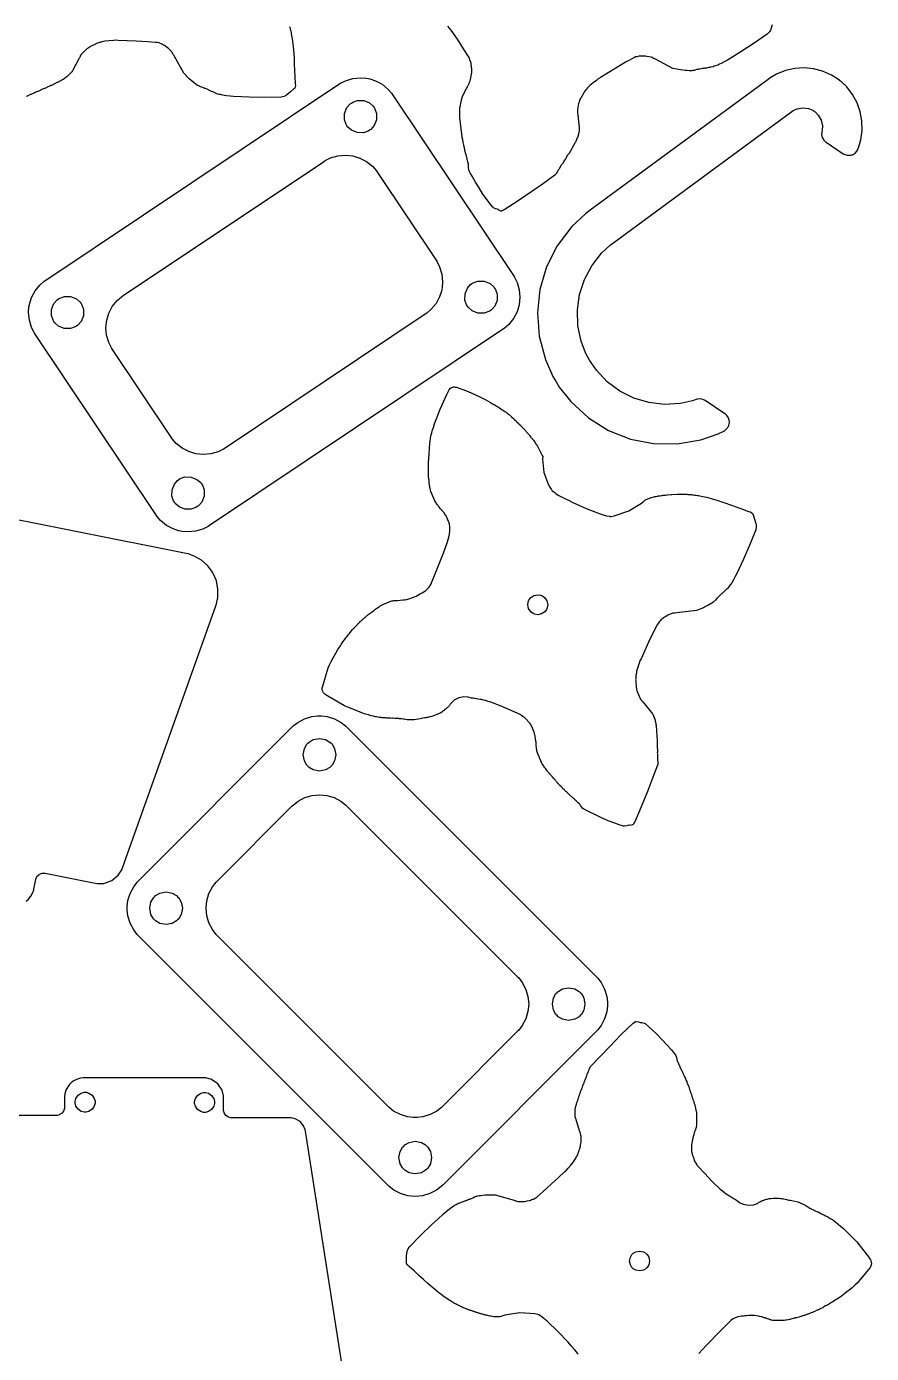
# Model space of a CAD drawing. Extents: x 0 to 47.2, y 0 to 95.3.
# Drawn here: x 36.61 to 47.22, y 68.08 to 84.73 of the extents above; entities that cross this region are included whole.
import ezdxf

# ---------------------------------------------------------------- set-up
doc = ezdxf.new("R2010")
doc.units = 0
doc.layers.get('0').update_dxf_attribs({"linetype": 'CONTINUOUS'})

msp = doc.modelspace()

# ---------------------------------------------------------------- linework, layer by layer
at = {"color": 0}
for points in [[(45.9696, 84.7558), (45.9546, 84.7004), (45.9518, 84.694), (45.9476, 84.6867), (45.9351, 84.6647), (45.9215, 84.6511), (45.9079, 84.6375), (45.7438, 84.5233), (45.5754, 84.4153), (45.4081, 84.3125), (45.3683, 84.2906), (45.3286, 84.2686), (45.3076, 84.2592), (45.2868, 84.2497), (45.2575, 84.2392), (45.2428, 84.2339), (45.2282, 84.2286), (45.2051, 84.2224), (45.1968, 84.2213), (45.1885, 84.2203), (45.18, 84.2192), (45.1717, 84.2182), (45.1487, 84.2118), (45.1403, 84.2108), (45.1236, 84.2087), (45.1153, 84.2076), (45.1068, 84.2067), (45.0985, 84.2056), (45.0901, 84.2044), (45.0817, 84.2033), (45.0588, 84.1971), (45.0504, 84.1961), (45.0419, 84.195), (45.0336, 84.1939), (45.0253, 84.1929), (45.0106, 84.1876), (44.996, 84.1824), (44.9876, 84.1812), (44.9792, 84.1803), (44.9708, 84.1793), (44.9625, 84.1782), (44.9549, 84.1776), (44.9404, 84.1771), (44.9275, 84.1775), (44.9028, 84.1792), (44.8788, 84.1812), (44.8494, 84.1843), (44.8203, 84.1875), (44.7254, 84.2071), (44.504, 84.3211), (44.4967, 84.3253), (44.4819, 84.3336), (44.4751, 84.3371), (44.4621, 84.3431), (44.4501, 84.3474), (44.3969, 84.3585), (44.3783, 84.3596), (44.359, 84.3603), (44.346, 84.3606), (44.3187, 84.3606), (44.3044, 84.3601), (44.2968, 84.3596), (44.2737, 84.3532), (44.2654, 84.3522), (44.2569, 84.3511), (44.2361, 84.3417), (44.2151, 84.3322), (44.1724, 84.3082), (44.1294, 84.284), (44.006, 84.2107), (43.9099, 84.151), (43.8136, 84.0911), (43.7864, 84.0775), (43.7633, 84.0576), (43.7215, 84.0251), (43.6797, 83.9926), (43.6526, 83.9654), (43.6379, 83.9465), (43.6307, 83.9372), (43.616, 83.9183), (43.6088, 83.9089), (43.5878, 83.8722), (43.5836, 83.8649), (43.5669, 83.8356), (43.5635, 83.8287), (43.5575, 83.8157), (43.5529, 83.8035), (43.5461, 83.7853), (43.54, 83.7676), (43.5258, 83.6935), (43.5253, 83.6807), (43.5257, 83.6664), (43.5262, 83.6588), (43.5274, 83.6503), (43.5285, 83.6419), (43.5294, 83.6336), (43.5306, 83.6253), (43.5474, 83.464), (43.5481, 83.4564), (43.5485, 83.4421), (43.5479, 83.4293), (43.5353, 83.3651), (43.5308, 83.3532), (43.5256, 83.3406), (43.5203, 83.3281), (43.5151, 83.3154), (43.5099, 83.3029), (43.504, 83.2899), (43.5006, 83.2831), (43.4964, 83.2757), (43.4546, 83.2024), (43.4504, 83.195), (43.4169, 83.1364), (43.4024, 83.1175), (43.3772, 83.0736), (43.3626, 83.0547), (43.3375, 83.0108), (43.3229, 82.9919), (43.2979, 82.9479), (43.2906, 82.9385), (43.2832, 82.929), (43.2582, 82.8851), (43.2436, 82.8663), (43.0982, 82.7646), (42.9529, 82.6629), (42.7825, 82.5446), (42.6078, 82.4324), (42.59, 82.4251), (42.5722, 82.4176), (42.5653, 82.4175), (42.5378, 82.4285), (42.5272, 82.4375), (42.5208, 82.4404), (42.499, 82.446), (42.4729, 82.4576), (42.4624, 82.4668), (42.4278, 82.5117), (42.3931, 82.5567), (42.3397, 82.6299), (42.2925, 82.7074), (42.2475, 82.7815), (42.2024, 82.8558), (42.1846, 82.8892), (42.1667, 82.9226), (42.1624, 82.9361), (42.1583, 82.9625), (42.1585, 82.9825), (42.1583, 82.9897), (42.1572, 82.9981), (42.1563, 83.0064), (42.1499, 83.0294), (42.1487, 83.0378), (42.1478, 83.0461), (42.1415, 83.0692), (42.1404, 83.0775), (42.1394, 83.086), (42.1331, 83.1089), (42.1299, 83.1204), (42.1142, 83.1779), (42.1131, 83.1864), (42.1121, 83.1947), (42.0994, 83.2407), (42.0983, 83.2492), (42.0974, 83.2575), (42.091, 83.2806), (42.09, 83.2889), (42.0889, 83.2972), (42.0878, 83.3056), (42.0868, 83.314), (42.0806, 83.3369), (42.0794, 83.3454), (42.0783, 83.3538), (42.0774, 83.3621), (42.0763, 83.3706), (42.0753, 83.3789), (42.0742, 83.3872), (42.0732, 83.3956), (42.0721, 83.404), (42.071, 83.4124), (42.07, 83.4207), (42.0689, 83.429), (42.0678, 83.4375), (42.0668, 83.4458), (42.0657, 83.4542), (42.0647, 83.4625), (42.0636, 83.471), (42.0625, 83.4793), (42.0615, 83.4876), (42.0604, 83.496), (42.0594, 83.5044), (42.0583, 83.5128), (42.0574, 83.5211), (42.0563, 83.5296), (42.0542, 83.5463), (42.0531, 83.5546), (42.0521, 83.5631), (42.051, 83.5714), (42.0504, 83.579), (42.0499, 83.5933), (42.0494, 83.6076), (42.0489, 83.6153), (42.0482, 83.6231), (42.0478, 83.6372), (42.0478, 83.6644), (42.0476, 83.6781), (42.0476, 83.6917), (42.0482, 83.7044), (42.0735, 83.8314), (42.0779, 83.8435), (42.0831, 83.856), (42.0883, 83.8686), (42.0943, 83.8817), (42.0978, 83.8885), (42.1103, 83.9104), (42.1144, 83.9178), (42.1311, 83.9471), (42.1346, 83.9539), (42.1406, 83.9671), (42.1464, 83.98), (42.1499, 83.9868), (42.1535, 83.9937), (42.1653, 84.0199), (42.1687, 84.0267), (42.1717, 84.0332), (42.1792, 84.0518), (42.1851, 84.0694), (42.2015, 84.1542), (42.2021, 84.1669), (42.2017, 84.1812), (42.201, 84.1889), (42.1999, 84.1972), (42.1989, 84.2056), (42.1978, 84.214), (42.1968, 84.2224), (42.1957, 84.2307), (42.1947, 84.239), (42.1936, 84.2475), (42.1925, 84.2558), (42.1915, 84.2642), (42.1904, 84.2726), (42.1872, 84.2842), (42.1842, 84.2957), (42.1768, 84.3133), (42.1694, 84.3311), (42.1662, 84.3426), (42.0961, 84.4546), (42.0217, 84.5728), (41.941, 84.6867), (41.9189, 84.7128), (41.8969, 84.739)], [(39.9113, 84.7342), (39.915, 84.7192), (39.9189, 84.704), (39.9226, 84.689), (39.9264, 84.6739), (39.9301, 84.6588), (39.9339, 84.6399), (39.9378, 84.621), (39.9415, 84.5985), (39.9453, 84.5757), (39.949, 84.5456), (39.9528, 84.5154), (39.9565, 84.4776), (39.9603, 84.44), (39.964, 84.3871), (39.9679, 84.3343), (39.9717, 84.2589), (39.9754, 84.1833), (39.9792, 84.1004), (39.9829, 84.0174), (39.9868, 83.9926), (39.9775, 83.9587), (39.9642, 83.9494), (39.9226, 83.9117), (39.8793, 83.874), (39.8735, 83.8703), (39.866, 83.8665), (39.8585, 83.8626), (39.851, 83.8589), (39.8433, 83.8551), (39.8244, 83.8514), (39.8057, 83.8476), (39.6057, 83.8438), (39.4057, 83.8476), (39.3076, 83.8514), (39.2096, 83.8551), (39.1643, 83.8589), (39.119, 83.8626), (39.0964, 83.8665), (39.0738, 83.8703), (39.0586, 83.874), (39.0435, 83.8778), (39.0285, 83.8815), (39.0133, 83.8853), (39.0019, 83.8892), (38.9907, 83.8929), (38.9832, 83.8967), (38.9757, 83.9004), (38.9681, 83.9042), (38.9606, 83.9081), (38.9492, 83.9117), (38.9379, 83.9156), (38.9303, 83.9193), (38.9228, 83.9231), (38.9153, 83.9268), (38.9078, 83.9306), (38.9001, 83.9343), (38.8926, 83.9382), (38.8851, 83.9419), (38.8775, 83.9457), (38.8663, 83.9494), (38.8549, 83.9532), (38.8474, 83.9571), (38.8397, 83.9608), (38.8322, 83.9646), (38.8247, 83.9683), (38.8096, 83.9721), (38.7946, 83.9758), (38.7869, 83.9797), (38.7794, 83.9833), (38.7718, 83.9872), (38.7643, 83.991), (38.7576, 83.9947), (38.7456, 84.0022), (38.7349, 84.0099), (38.7153, 84.0249), (38.6964, 84.04), (38.6738, 84.0589), (38.6514, 84.0778), (38.5832, 84.1467), (38.4625, 84.3644), (38.4588, 84.3721), (38.455, 84.3796), (38.4511, 84.3871), (38.4474, 84.3939), (38.4399, 84.406), (38.4324, 84.4164), (38.3943, 84.455), (38.3794, 84.4664), (38.3637, 84.4776), (38.3531, 84.4851), (38.3418, 84.4928), (38.3304, 84.5003), (38.3183, 84.5079), (38.3115, 84.5117), (38.3003, 84.5154), (38.2889, 84.5192), (38.2814, 84.5229), (38.2739, 84.5267), (38.2513, 84.5306), (38.2286, 84.5342), (38.1796, 84.5381), (38.1304, 84.5418), (37.9871, 84.5493), (37.8739, 84.5531), (37.7607, 84.5569), (37.7306, 84.5607), (37.7004, 84.5569), (37.6476, 84.5531), (37.5947, 84.5493), (37.5758, 84.5456), (37.5571, 84.5418), (37.5457, 84.5381), (37.5344, 84.5342), (37.5231, 84.5306), (37.5117, 84.5267), (37.5004, 84.5229), (37.489, 84.5192), (37.4815, 84.5154), (37.474, 84.5117), (37.4665, 84.5079), (37.4589, 84.504), (37.4514, 84.5003), (37.4362, 84.4928), (37.4288, 84.489), (37.4211, 84.4851), (37.4136, 84.4814), (37.4069, 84.4776), (37.3949, 84.4701), (37.3842, 84.4625), (37.3683, 84.4513), (37.3536, 84.44), (37.3004, 84.3861), (37.2929, 84.3758), (37.2854, 84.3636), (37.2815, 84.3569), (37.2778, 84.3494), (37.274, 84.3418), (37.2703, 84.3343), (37.2665, 84.3268), (37.191, 84.1833), (37.1872, 84.1767), (37.1797, 84.1644), (37.1722, 84.1542), (37.126, 84.1079), (37.1156, 84.1004), (37.0929, 84.0853), (37.0817, 84.0778), (37.0703, 84.0701), (37.0582, 84.0626), (37.0514, 84.0589), (37.0439, 84.0551), (37.0364, 84.0514), (37.0288, 84.0476), (37.0213, 84.0437), (37.0138, 84.04), (36.9986, 84.0325), (36.9911, 84.0287), (36.9836, 84.0249), (36.976, 84.0211), (36.9685, 84.0174), (36.9608, 84.0136), (36.9533, 84.0099), (36.9458, 84.0061), (36.9382, 84.0022), (36.9307, 83.9985), (36.9232, 83.9947), (36.9157, 83.991), (36.9006, 83.9833), (36.8892, 83.9797), (36.8779, 83.9758), (36.8703, 83.9721), (36.8628, 83.9683), (36.8553, 83.9646), (36.8478, 83.9608), (36.8401, 83.9571), (36.8326, 83.9532), (36.8212, 83.9494), (36.81, 83.9457), (36.8025, 83.9419), (36.7949, 83.9382), (36.7874, 83.9343), (36.7797, 83.9306), (36.7722, 83.9268), (36.7647, 83.9231), (36.7535, 83.9193), (36.7421, 83.9156), (36.7346, 83.9117), (36.7269, 83.9081), (36.7194, 83.9042), (36.7119, 83.9004), (36.6968, 83.8929), (36.6856, 83.8892), (36.6742, 83.8853), (36.6667, 83.8815), (36.659, 83.8778), (36.6515, 83.874), (36.644, 83.8703), (36.6364, 83.8665), (36.6289, 83.8626), (36.6175, 83.8589), (36.6062, 83.8551)], [(36.6071, 73.7607), (36.6349, 73.7853), (36.6658, 73.8229), (36.6889, 73.866), (36.7008, 73.9011), (36.7032, 73.9131), (36.7265, 74.0303), (36.7278, 74.0368), (36.7414, 74.0664), (36.7635, 74.0903), (36.769, 74.094), (36.7746, 74.0976), (36.805, 74.1089), (36.8376, 74.1101), (36.8442, 74.1089), (37.4728, 73.9839), (37.4987, 73.9786), (37.5806, 73.9821), (37.6793, 74.0171), (37.76, 74.0839), (37.805, 74.1522), (37.8139, 74.1772), (38.9861, 77.4629), (38.9951, 77.4882), (39.0111, 77.5678), (39.0133, 77.6742), (38.9929, 77.7787), (38.9633, 77.8543), (38.9501, 77.8776), (38.9369, 77.901), (38.8872, 77.965), (38.8081, 78.0362), (38.7156, 78.089), (38.639, 78.1161), (38.6128, 78.1213), (34.5593, 78.9276)], [(43.5367, 68.0769), (43.5126, 68.1062), (43.4886, 68.1357), (43.4486, 68.181), (43.4086, 68.2264), (43.2806, 68.3597), (43.1472, 68.4878), (43.0832, 68.5411), (43.0672, 68.5518), (43.0511, 68.5625), (43.0404, 68.5678), (43.0297, 68.5732), (42.9922, 68.5818), (42.8015, 68.5939), (42.6129, 68.564), (42.5763, 68.5518), (42.5682, 68.5492), (42.5603, 68.5464), (42.5536, 68.5451), (42.4774, 68.544), (42.4589, 68.5464), (42.4392, 68.5501), (42.4322, 68.5518), (42.4249, 68.5539), (42.4108, 68.5571), (42.3842, 68.5625), (42.3703, 68.5657), (42.3629, 68.5678), (42.3549, 68.5704), (42.3468, 68.5732), (42.3394, 68.5751), (42.3254, 68.5785), (42.3115, 68.5817), (42.3042, 68.5839), (42.2961, 68.5865), (42.2882, 68.5892), (42.2801, 68.5918), (42.2721, 68.5944), (42.2642, 68.5972), (42.2561, 68.5999), (42.2481, 68.6025), (42.2401, 68.6051), (42.2321, 68.6078), (42.2242, 68.6104), (42.2161, 68.6132), (42.2081, 68.6158), (42.2001, 68.6185), (42.1921, 68.6211), (42.184, 68.6238), (42.1761, 68.6265), (42.1681, 68.6292), (42.1601, 68.6318), (42.1521, 68.6344), (42.1442, 68.6372), (42.1361, 68.6399), (42.1281, 68.6425), (42.1067, 68.6532), (42.0988, 68.6558), (42.0907, 68.6585), (42.08, 68.6639), (42.0694, 68.6692), (42.0588, 68.6746), (42.0481, 68.6799), (42.0374, 68.6851), (42.0267, 68.6906), (42.016, 68.6958), (42.0054, 68.7011), (41.9947, 68.7065), (41.984, 68.7118), (41.9707, 68.7199), (41.9574, 68.7279), (41.944, 68.7358), (41.9307, 68.7439), (41.9174, 68.7519), (41.904, 68.7599), (41.8719, 68.7813), (41.8533, 68.7946), (41.8346, 68.8079), (41.8106, 68.8265), (41.7865, 68.8453), (41.7572, 68.8693), (41.7279, 68.8933), (41.6478, 68.9626), (41.5918, 69.0133), (41.5358, 69.064), (41.4744, 69.12), (41.4131, 69.1761), (41.3929, 69.1908), (41.3756, 69.2214), (41.3783, 69.2374), (41.3811, 69.2935), (41.385, 69.3507), (41.3864, 69.3575), (41.3892, 69.3654), (41.3918, 69.3735), (41.3944, 69.3814), (41.3971, 69.3894), (41.4185, 69.4215), (41.5572, 69.5656), (41.7013, 69.7043), (41.7733, 69.771), (41.8453, 69.8376), (41.88, 69.8671), (41.9147, 69.8964), (41.9519, 69.9231), (41.9653, 69.9311), (41.9786, 69.939), (41.9921, 69.9471), (42.0054, 69.9551), (42.016, 69.9604), (42.0267, 69.9657), (42.0347, 69.9685), (42.0426, 69.9711), (42.0507, 69.9737), (42.0588, 69.9764), (42.0694, 69.9817), (42.08, 69.9871), (42.0961, 69.9924), (42.104, 69.995), (42.1121, 69.9978), (42.12, 70.0004), (42.1281, 70.0031), (42.1361, 70.0057), (42.1442, 70.0085), (42.1547, 70.0138), (42.1654, 70.0192), (42.1735, 70.0218), (42.1814, 70.0244), (42.1894, 70.0271), (42.1974, 70.0297), (42.2108, 70.0378), (42.2242, 70.0458), (42.2321, 70.0485), (42.2401, 70.0511), (42.2481, 70.0538), (42.2561, 70.0564), (42.2636, 70.0585), (42.2775, 70.0618), (42.2903, 70.0639), (42.3149, 70.0671), (42.3387, 70.0697), (42.3682, 70.0724), (42.3974, 70.075), (42.4943, 70.0744), (42.7336, 70.0057), (42.7417, 70.0031), (42.7497, 70.0004), (42.7576, 69.9978), (42.7651, 69.9957), (42.779, 69.9924), (42.7917, 69.9904), (42.846, 69.99), (42.8643, 69.9924), (42.8835, 69.9956), (42.8964, 69.9978), (42.9231, 70.0031), (42.9369, 70.0064), (42.9444, 70.0085), (42.9551, 70.0138), (42.9658, 70.0192), (42.9738, 70.0218), (42.9818, 70.0244), (43.0192, 70.0511), (43.0565, 70.0831), (43.0938, 70.1151), (43.1472, 70.1632), (43.2006, 70.2111), (43.2832, 70.2885), (43.366, 70.3658), (43.3899, 70.3846), (43.4086, 70.4086), (43.4433, 70.4486), (43.4779, 70.4886), (43.4993, 70.5206), (43.51, 70.5419), (43.5154, 70.5526), (43.5207, 70.5633), (43.526, 70.574), (43.5314, 70.5847), (43.534, 70.5926), (43.5367, 70.6007), (43.5393, 70.6086), (43.5419, 70.6167), (43.5447, 70.6247), (43.5474, 70.6326), (43.55, 70.6407), (43.5526, 70.6487), (43.5553, 70.6567), (43.5581, 70.6647), (43.5601, 70.6721), (43.5633, 70.686), (43.5656, 70.6989), (43.5687, 70.7181), (43.5711, 70.7365), (43.5707, 70.8121), (43.5687, 70.8247), (43.5654, 70.8388), (43.5633, 70.8461), (43.5607, 70.8542), (43.5581, 70.8621), (43.5553, 70.8701), (43.5526, 70.8782), (43.5047, 71.0329), (43.5026, 71.0403), (43.4993, 71.0542), (43.4974, 71.0668), (43.4974, 71.1322), (43.4993, 71.1449), (43.5074, 71.185), (43.51, 71.1982), (43.5132, 71.2122), (43.5154, 71.2196), (43.5181, 71.2276), (43.5207, 71.2356), (43.5233, 71.2436), (43.526, 71.2517), (43.5288, 71.2596), (43.5314, 71.2676), (43.534, 71.2756), (43.5367, 71.2836), (43.5393, 71.2917), (43.5419, 71.2996), (43.5447, 71.3076), (43.5474, 71.3157), (43.55, 71.3236), (43.5526, 71.3317), (43.5553, 71.3397), (43.5581, 71.3476), (43.5607, 71.3557), (43.5633, 71.3636), (43.566, 71.3717), (43.5687, 71.3797), (43.574, 71.3904), (43.5793, 71.4011), (43.5821, 71.409), (43.5847, 71.4171), (43.5874, 71.425), (43.59, 71.4331), (43.5928, 71.441), (43.5954, 71.449), (43.6007, 71.4597), (43.6061, 71.4704), (43.6088, 71.4785), (43.6114, 71.4864), (43.614, 71.4944), (43.6167, 71.5024), (43.6193, 71.5104), (43.6221, 71.5183), (43.6326, 71.5397), (43.6354, 71.5478), (43.6381, 71.5558), (43.6407, 71.5637), (43.6433, 71.5718), (43.6461, 71.5797), (43.6487, 71.5878), (43.654, 71.5985), (43.6594, 71.6092), (43.6621, 71.6171), (43.6647, 71.6251), (43.6674, 71.6332), (43.6701, 71.6411), (43.6728, 71.6492), (43.6754, 71.6571), (43.6807, 71.6678), (43.6861, 71.6785), (43.9315, 71.9346), (44.0756, 72.084), (44.225, 72.2281), (44.2569, 72.2494), (44.2639, 72.251), (44.2928, 72.2456), (44.305, 72.2387), (44.3118, 72.2372), (44.3343, 72.2361), (44.3622, 72.2296), (44.3743, 72.2228), (44.4171, 72.1853), (44.4597, 72.1481), (44.5264, 72.0867), (44.5878, 72.02), (44.6465, 71.956), (44.7051, 71.8918), (44.7292, 71.8626), (44.7532, 71.8332), (44.7601, 71.821), (44.7692, 71.7958), (44.7729, 71.7761), (44.7746, 71.7692), (44.7772, 71.7611), (44.7799, 71.7532), (44.7853, 71.7425), (44.7906, 71.7318), (44.7932, 71.7239), (44.7958, 71.7158), (44.8012, 71.7051), (44.8065, 71.6944), (44.8093, 71.6865), (44.8119, 71.6785), (44.8172, 71.6678), (44.8226, 71.6571), (44.8279, 71.6465), (44.8332, 71.6358), (44.8386, 71.6251), (44.8439, 71.6144), (44.8492, 71.6038), (44.8546, 71.5931), (44.8572, 71.5851), (44.8599, 71.5771), (44.8653, 71.5664), (44.8706, 71.5558), (44.8812, 71.5344), (44.8839, 71.5264), (44.8867, 71.5183), (44.8919, 71.5078), (44.8972, 71.4971), (44.9, 71.489), (44.9026, 71.4811), (44.9053, 71.4731), (44.9079, 71.465), (44.9132, 71.4543), (44.9186, 71.4438), (44.9213, 71.4357), (44.9239, 71.4276), (44.9265, 71.4197), (44.9293, 71.4117), (44.9319, 71.4037), (44.9346, 71.3957), (44.9372, 71.3876), (44.94, 71.3797), (44.9426, 71.3717), (44.9453, 71.3636), (44.9479, 71.3557), (44.9507, 71.3476), (44.9533, 71.3397), (44.956, 71.3317), (44.9586, 71.3236), (44.9612, 71.3157), (44.964, 71.3076), (44.9693, 71.2917), (44.9719, 71.2836), (44.9746, 71.2756), (44.9774, 71.2676), (44.98, 71.2596), (44.9826, 71.2517), (44.9853, 71.2436), (44.9879, 71.2356), (44.9906, 71.2276), (44.9933, 71.2196), (44.9954, 71.2122), (44.9986, 71.1982), (45.0019, 71.1843), (45.004, 71.1769), (45.0061, 71.1694), (45.0093, 71.1556), (45.02, 71.1022), (45.0219, 71.0896), (45.0219, 70.9601), (45.02, 70.9475), (45.0146, 70.9208), (45.0114, 70.9069), (45.0093, 70.8994), (45.0067, 70.8914), (45.004, 70.8835), (45.0013, 70.8754), (44.9986, 70.8675), (44.996, 70.8594), (44.9933, 70.8514), (44.9906, 70.8435), (44.9879, 70.8354), (44.9858, 70.8281), (44.9826, 70.814), (44.9794, 70.8001), (44.9774, 70.7928), (44.9751, 70.7853), (44.9719, 70.7714), (44.9688, 70.7575), (44.9667, 70.75), (44.965, 70.7432), (44.9612, 70.7235), (44.9589, 70.7049), (44.9593, 70.6186), (44.9612, 70.606), (44.9646, 70.5921), (44.9667, 70.5847), (44.9693, 70.5767), (44.9719, 70.5688), (44.9746, 70.5607), (44.9774, 70.5526), (44.9826, 70.5367), (44.9853, 70.5286), (44.9879, 70.5206), (44.9906, 70.5126), (44.9933, 70.5046), (44.9986, 70.494), (45.004, 70.4833), (45.0253, 70.4513), (45.0307, 70.4406), (45.1214, 70.3446), (45.2174, 70.2432), (45.3187, 70.1471), (45.3454, 70.1258), (45.3721, 70.1044), (45.3935, 70.0885), (45.4149, 70.0724), (45.4282, 70.0644), (45.4415, 70.0564), (45.4549, 70.0485), (45.4682, 70.0404), (45.4815, 70.0325), (45.4949, 70.0244), (45.5082, 70.0164), (45.5215, 70.0085), (45.5456, 69.9897), (45.5588, 69.9794), (45.605, 69.9567), (45.6701, 69.9433), (45.7364, 69.9499), (45.7847, 69.9675), (45.799, 69.9764), (45.815, 69.9871), (45.8257, 69.9924), (45.8362, 69.9978), (45.8443, 70.0004), (45.8524, 70.0031), (45.8604, 70.0057), (45.8683, 70.0085), (45.8764, 70.0111), (45.8843, 70.0138), (45.9004, 70.0192), (45.9078, 70.0211), (45.9217, 70.0244), (45.9346, 70.0265), (45.959, 70.0297), (45.9829, 70.0322), (46.0581, 70.0322), (46.0764, 70.0297), (46.0956, 70.0267), (46.1085, 70.0244), (46.1351, 70.0192), (46.149, 70.0158), (46.1565, 70.0138), (46.1635, 70.0122), (46.1832, 70.0085), (46.2017, 70.006), (46.2168, 70.004), (46.291, 69.9857), (46.3617, 69.9569), (46.3753, 69.9497), (46.3912, 69.939), (46.4046, 69.9311), (46.4179, 69.9231), (46.4313, 69.915), (46.4446, 69.9071), (46.4553, 69.9017), (46.466, 69.8964), (46.4767, 69.8911), (46.4874, 69.8857), (46.4979, 69.8804), (46.5086, 69.875), (46.5193, 69.8697), (46.53, 69.8643), (46.5379, 69.8617), (46.546, 69.859), (46.5674, 69.8483), (46.5781, 69.8431), (46.5886, 69.8376), (46.5993, 69.8324), (46.61, 69.8269), (46.6207, 69.8217), (46.6314, 69.8164), (46.6421, 69.811), (46.6526, 69.8057), (46.6633, 69.8004), (46.674, 69.795), (46.6874, 69.7869), (46.7007, 69.779), (46.714, 69.771), (46.7274, 69.7629), (46.7487, 69.7469), (46.7701, 69.731), (46.7994, 69.7069), (46.8287, 69.6829), (46.8657, 69.6528), (47.0342, 69.4851), (47.1797, 69.2971), (47.2051, 69.2567), (47.2097, 69.2494), (47.2172, 69.2092), (47.2047, 69.1701), (47.1993, 69.1635), (47.0394, 68.9681), (47.0101, 68.9413), (47.0103, 68.9413), (46.9729, 68.9092), (46.9356, 68.8772), (46.9089, 68.8558), (46.8822, 68.8344), (46.8608, 68.8185), (46.8396, 68.8025), (46.8235, 68.7918), (46.7915, 68.7704), (46.7756, 68.7599), (46.7435, 68.7385), (46.7301, 68.7304), (46.7168, 68.7225), (46.7035, 68.7144), (46.6901, 68.7064), (46.6768, 68.6985), (46.6635, 68.6904), (46.6528, 68.6851), (46.6421, 68.6797), (46.6288, 68.6718), (46.6154, 68.6638), (46.6047, 68.6585), (46.594, 68.6531), (46.5833, 68.6478), (46.5726, 68.6424), (46.5621, 68.6371), (46.5514, 68.6317), (46.5435, 68.629), (46.5354, 68.6264), (46.5247, 68.6211), (46.514, 68.6157), (46.4926, 68.6051), (46.4847, 68.6024), (46.4767, 68.5997), (46.4688, 68.5971), (46.4607, 68.5944), (46.45, 68.589), (46.4393, 68.5837), (46.4313, 68.5811), (46.4233, 68.5783), (46.4153, 68.5757), (46.4074, 68.5731), (46.3993, 68.5704), (46.3914, 68.5678), (46.3833, 68.565), (46.3753, 68.5624), (46.3674, 68.5597), (46.3593, 68.5571), (46.3513, 68.5543), (46.3433, 68.5517), (46.3353, 68.549), (46.3274, 68.5464), (46.3193, 68.5437), (46.3112, 68.541), (46.3039, 68.5389), (46.276, 68.5325), (46.2686, 68.5304), (46.2611, 68.5283), (46.2472, 68.525), (46.2333, 68.5218), (46.2185, 68.5176), (46.2046, 68.5144), (46.1913, 68.5117), (46.1512, 68.5038), (46.1383, 68.5015), (46.1192, 68.4983), (46.1007, 68.496), (45.9931, 68.4964), (45.9804, 68.4983), (45.9665, 68.5017), (45.9592, 68.5038), (45.9511, 68.5064), (45.9432, 68.509), (45.9351, 68.5117), (45.9271, 68.5144), (45.9111, 68.5197), (45.9031, 68.5224), (45.8951, 68.525), (45.8871, 68.5278), (45.879, 68.5304), (45.8711, 68.5331), (45.8631, 68.5357), (45.8551, 68.5383), (45.8471, 68.541), (45.8397, 68.5432), (45.8118, 68.5496), (45.8044, 68.5517), (45.7975, 68.5533), (45.7724, 68.5571), (45.7485, 68.5596), (45.6735, 68.5596), (45.6497, 68.5571), (45.6256, 68.5543), (45.6069, 68.5517), (45.5976, 68.5504), (45.5875, 68.5506), (45.5376, 68.5426), (45.4913, 68.5231), (45.4826, 68.5176), (45.4507, 68.4968), (45.4508, 68.4969), (45.4508, 68.4969), (45.315, 68.3614), (45.1426, 68.1836), (45.0974, 68.1329), (45.0519, 68.0822)], [(40.6596, 67.3685), (40.1111, 70.8721), (40.1083, 70.8894), (40.0875, 70.9396), (40.0435, 70.9932), (39.9838, 71.0285), (39.931, 71.0411), (39.9135, 71.0411), (39.9135, 71.0411), (39.1846, 71.0411), (39.1749, 71.0411), (39.1456, 71.049), (39.1139, 71.0704), (39.0924, 71.1022), (39.0846, 71.1314), (39.0846, 71.1411), (39.0846, 71.2911), (39.0846, 71.3156), (39.0649, 71.3885), (39.0114, 71.4681), (38.9318, 71.5215), (38.8589, 71.5411), (38.8346, 71.5411), (37.3346, 71.5411), (37.3224, 71.5411), (37.2856, 71.5364), (37.2389, 71.5221), (37.1958, 71.4992), (37.1664, 71.4767), (37.1578, 71.4679), (37.149, 71.4593), (37.1265, 71.4299), (37.1036, 71.3869), (37.0894, 71.3403), (37.0846, 71.3035), (37.0846, 71.2911), (37.0846, 71.1715), (37.0846, 71.1619), (37.0769, 71.1333), (37.06, 71.1056), (37.0553, 71.1008), (37.0506, 71.0963), (37.0228, 71.0792), (36.9942, 71.0715), (36.9846, 71.0715), (36.3436, 71.0715)]]:
    msp.add_lwpolyline(points, dxfattribs=at)
for points in [[(42.5868, 80.9315), (38.9085, 78.4736), (38.8886, 78.4604), (38.8236, 78.4283), (38.7325, 78.4008), (38.6378, 78.3914), (38.5656, 78.3961), (38.5422, 78.4008), (38.5186, 78.4054), (38.4501, 78.4288), (38.3663, 78.4737), (38.2926, 78.534), (38.2449, 78.5885), (38.2317, 78.6083), (36.7182, 80.8732), (36.7049, 80.8931), (36.6729, 80.9581), (36.6453, 81.0492), (36.636, 81.1439), (36.6407, 81.2161), (36.6453, 81.2396), (36.65, 81.2631), (36.6732, 81.3315), (36.7182, 81.4154), (36.7785, 81.489), (36.8329, 81.5368), (36.8529, 81.5501), (40.5313, 84.0079), (40.5511, 84.0212), (40.6161, 84.0532), (40.7071, 84.0808), (40.8019, 84.0903), (40.874, 84.0854), (40.8976, 84.0808), (40.921, 84.0761), (40.9896, 84.0529), (41.0735, 84.0079), (41.1471, 83.9476), (41.1949, 83.8932), (41.2082, 83.8733), (42.7215, 81.6083), (42.7351, 81.5879), (42.7679, 81.5211), (42.7951, 81.4292), (42.8038, 81.3353), (42.7944, 81.2421), (42.7674, 81.1524), (42.7235, 81.0689), (42.6631, 80.9944), (42.6072, 80.9451), (42.5868, 80.9315)], [(45.3632, 79.6572), (45.3706, 79.661), (45.3906, 79.6756), (45.4119, 79.6999), (45.4264, 79.7289), (45.4324, 79.7531), (45.4329, 79.7613), (45.4335, 79.7693), (45.4307, 79.7942), (45.4203, 79.8247), (45.4024, 79.8518), (45.3844, 79.869), (45.3776, 79.8735), (45.1285, 80.04), (45.1203, 80.0454), (45.0749, 80.06), (45.0272, 80.0574), (45.0179, 80.054), (44.9697, 80.0374), (44.8189, 80.0044), (44.619, 79.9918), (44.4229, 80.0143), (44.2349, 80.0703), (44.0593, 80.1579), (43.9008, 80.2756), (43.7636, 80.4214), (43.6758, 80.5485), (43.6521, 80.5936), (43.6283, 80.6389), (43.5736, 80.7832), (43.5315, 80.979), (43.5247, 81.1762), (43.5522, 81.3706), (43.6129, 81.5571), (43.7058, 81.7312), (43.8297, 81.8886), (43.9424, 81.9942), (43.9836, 82.0243), (46.2181, 83.6664), (46.2329, 83.6774), (46.284, 83.7007), (46.3556, 83.7133), (46.4276, 83.704), (46.4797, 83.6829), (46.495, 83.6726), (46.5101, 83.6625), (46.5496, 83.6225), (46.5858, 83.5594), (46.6017, 83.4886), (46.5996, 83.4324), (46.5953, 83.4146), (46.5929, 83.4053), (46.5918, 83.3762), (46.6001, 83.3396), (46.6188, 83.3069), (46.6393, 83.2861), (46.6472, 83.2808), (46.8626, 83.1368), (46.8706, 83.1317), (46.914, 83.1171), (46.9599, 83.1186), (46.9689, 83.1213), (46.9778, 83.124), (47.0167, 83.1488), (47.0444, 83.1851), (47.0479, 83.1939), (47.0594, 83.2222), (47.0844, 83.3108), (47.101, 83.4299), (47.0982, 83.5485), (47.0767, 83.6644), (47.0372, 83.7757), (46.9801, 83.8797), (46.9061, 83.9743), (46.84, 84.0385), (46.816, 84.0572), (46.7918, 84.076), (46.7133, 84.1243), (46.6033, 84.1726), (46.4885, 84.2024), (46.371, 84.2133), (46.2532, 84.2054), (46.1375, 84.1789), (46.0262, 84.1336), (45.9465, 84.0874), (45.9219, 84.0693), (43.6878, 82.4274), (43.6257, 82.3819), (43.4565, 82.2217), (43.2728, 81.9826), (43.1383, 81.7179), (43.0547, 81.4351), (43.0233, 81.1418), (43.0456, 80.8458), (43.1232, 80.5546), (43.2178, 80.3415), (43.2576, 80.2756), (43.2975, 80.2097), (43.4422, 80.0271), (43.6642, 79.8231), (43.916, 79.6657), (44.1903, 79.5575), (44.4796, 79.5003), (44.7765, 79.4964), (45.0735, 79.5481), (45.2939, 79.6235), (45.3632, 79.6572)], [(40.9728, 83.716), (40.9839, 83.6994), (41.0038, 83.6408), (41.0035, 83.5622), (40.9736, 83.4894), (40.9328, 83.4428), (40.9162, 83.4317), (40.8997, 83.4207), (40.841, 83.4008), (40.7624, 83.4011), (40.6896, 83.431), (40.6431, 83.4717), (40.6319, 83.4883), (40.6208, 83.5049), (40.601, 83.5636), (40.6013, 83.6422), (40.6311, 83.715), (40.6719, 83.7615), (40.6885, 83.7726), (40.705, 83.7838), (40.7638, 83.8036), (40.8424, 83.8033), (40.9151, 83.7735), (40.9617, 83.7326), (40.9728, 83.716)], [(37.8238, 81.3569), (40.3382, 83.0369), (40.3586, 83.0507), (40.4254, 83.0835), (40.5174, 83.1107), (40.6113, 83.1193), (40.7044, 83.1099), (40.7942, 83.0829), (40.8776, 83.039), (40.9521, 82.9786), (41.0014, 82.9228), (41.015, 82.9024), (41.7506, 81.8015), (41.7639, 81.7817), (41.7958, 81.7168), (41.8235, 81.6256), (41.8328, 81.5308), (41.8281, 81.4586), (41.8235, 81.4351), (41.8187, 81.4117), (41.7956, 81.3432), (41.7506, 81.2593), (41.6903, 81.1857), (41.6358, 81.1379), (41.616, 81.1246), (39.1017, 79.4446), (39.0811, 79.431), (39.0143, 79.3982), (38.9224, 79.371), (38.8283, 79.3624), (38.7353, 79.3718), (38.6456, 79.3988), (38.5621, 79.4426), (38.4876, 79.5029), (38.4383, 79.5588), (38.4247, 79.5792), (37.6892, 80.68), (37.6754, 80.7006), (37.6426, 80.7674), (37.6154, 80.8594), (37.6068, 80.9533), (37.6163, 81.0464), (37.6432, 81.1361), (37.6871, 81.2196), (37.7475, 81.2942), (37.8033, 81.3433), (37.8238, 81.3569)], [(42.4863, 81.4511), (42.4972, 81.4346), (42.5171, 81.3758), (42.5168, 81.2972), (42.4871, 81.2246), (42.4462, 81.1779), (42.4296, 81.1668), (42.4131, 81.1557), (42.3543, 81.136), (42.2757, 81.1363), (42.2031, 81.166), (42.1564, 81.2068), (42.1453, 81.2233), (42.1342, 81.24), (42.1143, 81.2986), (42.1147, 81.3772), (42.1444, 81.45), (42.1853, 81.4967), (42.2019, 81.5076), (42.2185, 81.5188), (42.2771, 81.5388), (42.3557, 81.5383), (42.4285, 81.5086), (42.4751, 81.4678), (42.4863, 81.4511)], [(37.2944, 81.2582), (37.3056, 81.2417), (37.3253, 81.1829), (37.325, 81.1044), (37.2951, 81.0317), (37.2544, 80.985), (37.2379, 80.9739), (37.2212, 80.9628), (37.1625, 80.9429), (37.0839, 80.9433), (37.0113, 80.9731), (36.9646, 81.0139), (36.9535, 81.0304), (36.9425, 81.0471), (36.9226, 81.1057), (36.9229, 81.1843), (36.9526, 81.2571), (36.9935, 81.3038), (37.0101, 81.3147), (37.0267, 81.3258), (37.0853, 81.3457), (37.1639, 81.3454), (37.2367, 81.3157), (37.2833, 81.2749), (37.2944, 81.2582)], [(41.6846, 77.7303), (41.7581, 77.9075), (41.8492, 78.1376), (41.8943, 78.266), (41.9022, 78.2953), (41.9104, 78.3246), (41.9179, 78.3624), (41.9201, 78.3778), (41.9224, 78.3931), (41.9233, 78.405), (41.9242, 78.4169), (41.9229, 78.4338), (41.9238, 78.4457), (41.9246, 78.4576), (41.9236, 78.4653), (41.9214, 78.4793), (41.9183, 78.4918), (41.8769, 78.5917), (41.8703, 78.6025), (41.8628, 78.6139), (41.8551, 78.6251), (41.8468, 78.6368), (41.8421, 78.6429), (41.8365, 78.6492), (41.8311, 78.6556), (41.8256, 78.6619), (41.82, 78.6683), (41.8144, 78.6747), (41.8089, 78.6811), (41.8042, 78.6871), (41.7958, 78.6988), (41.7875, 78.7104), (41.7828, 78.7164), (41.7772, 78.7228), (41.7717, 78.7292), (41.7669, 78.7353), (41.7586, 78.7468), (41.751, 78.7582), (41.7435, 78.7694), (41.7368, 78.7804), (41.6869, 78.8993), (41.6822, 78.9174), (41.6778, 78.9363), (41.6749, 78.9489), (41.6722, 78.9624), (41.6696, 78.9757), (41.6672, 78.9897), (41.6664, 78.9974), (41.6651, 79.0142), (41.6646, 79.0226), (41.6639, 79.0311), (41.6631, 79.0388), (41.6583, 79.0669), (41.6575, 79.0746), (41.6563, 79.0914), (41.6571, 79.1033), (41.6581, 79.1153), (41.6556, 79.1489), (41.6564, 79.1608), (41.6572, 79.1726), (41.6561, 79.1894), (41.6569, 79.2014), (41.6578, 79.2133), (41.6565, 79.2301), (41.6574, 79.2421), (41.6582, 79.254), (41.6571, 79.2708), (41.6579, 79.2826), (41.6587, 79.2946), (41.6596, 79.3065), (41.6604, 79.3183), (41.6613, 79.3303), (41.6622, 79.3422), (41.6629, 79.354), (41.6639, 79.366), (41.6626, 79.3828), (41.665, 79.3982), (41.6672, 79.4136), (41.6681, 79.4256), (41.6689, 79.4374), (41.6697, 79.4493), (41.6706, 79.4613), (41.6724, 79.485), (41.6731, 79.4969), (41.674, 79.5087), (41.6762, 79.5242), (41.6786, 79.5396), (41.6808, 79.555), (41.6832, 79.5704), (41.6868, 79.5892), (41.6906, 79.6081), (41.6972, 79.6339), (41.7039, 79.6597), (41.7176, 79.7031), (41.7315, 79.7463), (41.8046, 79.9325), (41.8846, 80.1158), (41.9175, 80.1757), (41.9332, 80.1938), (41.9389, 80.1976), (41.9707, 80.2108), (41.9775, 80.2121), (41.9929, 80.2097), (42.0083, 80.2075), (42.1526, 80.1518), (42.2942, 80.089), (42.3346, 80.0682), (42.3749, 80.0475), (42.4049, 80.031), (42.4347, 80.0144), (42.4612, 79.9994), (42.4876, 79.9844), (42.5106, 79.9708), (42.5335, 79.9572), (42.5496, 79.9465), (42.5656, 79.9358), (42.5815, 79.9251), (42.5975, 79.9144), (42.6135, 79.9037), (42.6294, 79.8931), (42.6419, 79.8837), (42.6544, 79.8744), (42.6635, 79.8667), (42.6725, 79.8589), (42.6904, 79.8432), (42.6996, 79.8354), (42.7265, 79.8119), (42.7321, 79.8056), (42.7376, 79.7992), (42.7557, 79.7836), (42.7611, 79.7772), (42.7667, 79.7708), (42.7847, 79.7553), (42.7903, 79.7488), (42.7958, 79.7425), (42.8138, 79.7268), (42.8193, 79.7204), (42.8249, 79.714), (42.8304, 79.7076), (42.836, 79.7014), (42.8414, 79.695), (42.8469, 79.6886), (42.856, 79.6808), (42.865, 79.6729), (42.8706, 79.6665), (42.876, 79.6603), (42.8815, 79.6537), (42.8871, 79.6475), (42.8926, 79.6411), (42.8982, 79.6347), (42.9038, 79.6283), (42.9092, 79.6219), (42.9147, 79.6156), (42.9203, 79.6092), (42.925, 79.6032), (42.9417, 79.5799), (42.9464, 79.5739), (42.9519, 79.5675), (42.9575, 79.5611), (42.9631, 79.5547), (42.9686, 79.5483), (42.9733, 79.5424), (42.9817, 79.5307), (42.9893, 79.5193), (42.9968, 79.5081), (43.0051, 79.4965), (43.0099, 79.4904), (43.014, 79.4846), (43.025, 79.4678), (43.0344, 79.4517), (43.0585, 79.4008), (43.0833, 79.3497), (43.09, 79.3388), (43.0875, 79.305), (43.1054, 79.1383), (43.1635, 78.9811), (43.1808, 78.9519), (43.1953, 78.9276), (43.1992, 78.9219), (43.2047, 78.9156), (43.2103, 78.9092), (43.2282, 78.8936), (43.2407, 78.8843), (43.2532, 78.875), (43.2728, 78.8629), (43.2922, 78.8507), (43.359, 78.815), (43.4133, 78.7883), (43.4676, 78.7617), (43.6369, 78.6875), (43.8093, 78.6203), (43.849, 78.6079), (43.8889, 78.5956), (43.9265, 78.5881), (43.9385, 78.5871), (43.9504, 78.5863), (43.9883, 78.5926), (44.1692, 78.6546), (44.3321, 78.7543), (44.3613, 78.7796), (44.3675, 78.7851), (44.374, 78.7907), (44.3796, 78.7944), (44.4496, 78.8247), (44.4676, 78.8294), (44.4874, 78.8336), (44.4943, 78.8347), (44.5019, 78.8356), (44.5161, 78.8379), (44.5294, 78.8406), (44.5428, 78.8432), (44.5568, 78.8456), (44.5644, 78.8465), (44.5814, 78.8476), (44.589, 78.8486), (44.6031, 78.851), (44.6172, 78.8532), (44.6249, 78.8542), (44.6333, 78.8547), (44.6501, 78.856), (44.6585, 78.8565), (44.7006, 78.8596), (44.709, 78.8601), (44.7762, 78.8649), (44.7847, 78.8656), (44.81, 78.8674), (44.8219, 78.8664), (44.8339, 78.8656), (44.8507, 78.8668), (44.8625, 78.866), (44.8744, 78.8651), (44.8982, 78.8633), (44.9101, 78.8626), (44.9221, 78.8617), (44.9339, 78.8608), (44.9458, 78.86), (44.9578, 78.8592), (44.9696, 78.8583), (44.985, 78.8561), (45.0004, 78.8538), (45.0158, 78.8514), (45.0313, 78.8492), (45.0465, 78.8469), (45.0619, 78.8446), (45.0997, 78.8371), (45.1221, 78.8319), (45.1444, 78.8268), (45.1738, 78.8188), (45.2031, 78.8107), (45.2757, 78.7888), (45.3761, 78.7553), (45.4474, 78.7299), (45.5185, 78.7046), (45.5967, 78.6762), (45.6747, 78.6479), (45.699, 78.6419), (45.7268, 78.6204), (45.7303, 78.6046), (45.7493, 78.5518), (45.7675, 78.4974), (45.7689, 78.4906), (45.7713, 78.4569), (45.7638, 78.4192), (45.6907, 78.2329), (45.6107, 78.0497), (45.5286, 77.8713), (45.5078, 77.831), (45.4871, 77.7906), (45.4628, 77.7515), (45.4442, 77.7267), (45.435, 77.714), (45.4257, 77.7017), (45.41, 77.6836), (45.4036, 77.6781), (45.3974, 77.6725), (45.3908, 77.6669), (45.3846, 77.6615), (45.3689, 77.6435), (45.3625, 77.6379), (45.3561, 77.6324), (45.3497, 77.6268), (45.3435, 77.6213), (45.3371, 77.6158), (45.3307, 77.6103), (45.3243, 77.6047), (45.3179, 77.5992), (45.3024, 77.5813), (45.2958, 77.5757), (45.2896, 77.5701), (45.2832, 77.5646), (45.2768, 77.559), (45.2675, 77.5467), (45.2583, 77.534), (45.2519, 77.5285), (45.2456, 77.5231), (45.2392, 77.5175), (45.2328, 77.5119), (45.2267, 77.5072), (45.2151, 77.4989), (45.2042, 77.4921), (45.1826, 77.4797), (45.1615, 77.4681), (45.1354, 77.4543), (45.1094, 77.4408), (45.0196, 77.4043), (44.7722, 77.376), (44.7469, 77.3743), (44.7393, 77.3733), (44.7251, 77.371), (44.7128, 77.3681), (44.6625, 77.3478), (44.6464, 77.3383), (44.6299, 77.3282), (44.6188, 77.3212), (44.6075, 77.3136), (44.5962, 77.3061), (44.5846, 77.2976), (44.5785, 77.2929), (44.5629, 77.2749), (44.5565, 77.2693), (44.5501, 77.2639), (44.5379, 77.2444), (44.5258, 77.225), (44.4814, 77.1372), (44.4194, 77.0076), (44.3726, 76.9044), (44.3258, 76.8014), (44.3108, 76.7749), (44.3028, 76.7456), (44.286, 76.6954), (44.2693, 76.6451), (44.2656, 76.6262), (44.2618, 76.6074), (44.261, 76.5954), (44.2601, 76.5836), (44.2593, 76.5717), (44.2585, 76.5597), (44.2576, 76.5479), (44.2568, 76.536), (44.2574, 76.5275), (44.2579, 76.5192), (44.2628, 76.4518), (44.2636, 76.4442), (44.266, 76.43), (44.2689, 76.4174), (44.2733, 76.3985), (44.2781, 76.3804), (44.3075, 76.3108), (44.3142, 76.2999), (44.3225, 76.2882), (44.3272, 76.2822), (44.3328, 76.2758), (44.3383, 76.2694), (44.3439, 76.2631), (44.3493, 76.2567), (44.4529, 76.1321), (44.4576, 76.126), (44.466, 76.1144), (44.4728, 76.1035), (44.4978, 76.0431), (44.5007, 76.0306), (44.5033, 76.0172), (44.5087, 75.9906), (44.5113, 75.9772), (44.5136, 75.9631), (44.5146, 75.9554), (44.5181, 75.905), (44.5188, 75.8965), (44.5235, 75.8293), (44.524, 75.8208), (44.5247, 75.8124), (44.5253, 75.804), (44.5265, 75.7872), (44.5257, 75.7753), (44.5249, 75.7633), (44.5272, 75.7297), (44.5278, 75.7213), (44.5285, 75.7129), (44.5275, 75.701), (44.5267, 75.689), (44.529, 75.6554), (44.5297, 75.6469), (44.5303, 75.6386), (44.5294, 75.6267), (44.5286, 75.6149), (44.5292, 75.6064), (44.5297, 75.5979), (44.5322, 75.5643), (44.5314, 75.5524), (44.5306, 75.5404), (44.534, 75.49), (44.5332, 75.4781), (44.5324, 75.4662), (44.4681, 75.301), (44.4036, 75.1357), (44.3278, 74.9425), (44.2449, 74.7522), (44.2342, 74.7362), (44.2235, 74.7203), (44.2176, 74.7162), (44.1889, 74.7101), (44.175, 74.7118), (44.1681, 74.7106), (44.1468, 74.7029), (44.1186, 74.6983), (44.1047, 74.7), (44.0511, 74.7182), (43.9972, 74.7364), (43.9122, 74.7675), (43.83, 74.8056), (43.7513, 74.8424), (43.6725, 74.879), (43.6392, 74.8969), (43.6057, 74.9149), (43.5946, 74.9236), (43.5767, 74.9432), (43.5657, 74.9601), (43.5615, 74.9658), (43.556, 74.9722), (43.5504, 74.9786), (43.5325, 74.9943), (43.5269, 75.0006), (43.5214, 75.0069), (43.5124, 75.0149), (43.5033, 75.0226), (43.4978, 75.029), (43.4924, 75.0354), (43.4833, 75.0432), (43.4742, 75.051), (43.4201, 75.0979), (43.4147, 75.1043), (43.4092, 75.1106), (43.4001, 75.1185), (43.3911, 75.1262), (43.3821, 75.1342), (43.3731, 75.1419), (43.3675, 75.1483), (43.3621, 75.1547), (43.3529, 75.1625), (43.344, 75.1703), (43.3385, 75.1767), (43.3329, 75.1831), (43.3274, 75.1894), (43.3219, 75.1958), (43.3039, 75.2114), (43.2983, 75.2178), (43.2928, 75.2242), (43.2872, 75.2306), (43.2818, 75.2369), (43.2762, 75.2433), (43.2707, 75.2497), (43.2651, 75.256), (43.2596, 75.2624), (43.2542, 75.2688), (43.2486, 75.2751), (43.2431, 75.2815), (43.2375, 75.2879), (43.2319, 75.2943), (43.2264, 75.3007), (43.2154, 75.3133), (43.2099, 75.3197), (43.2043, 75.3261), (43.1989, 75.3325), (43.1933, 75.3389), (43.1878, 75.3453), (43.1822, 75.3517), (43.1767, 75.3581), (43.1711, 75.3643), (43.1657, 75.3708), (43.1601, 75.3771), (43.1546, 75.3835), (43.149, 75.3899), (43.1443, 75.396), (43.136, 75.4075), (43.1276, 75.4192), (43.1229, 75.4253), (43.1181, 75.4312), (43.1099, 75.4429), (43.1022, 75.4542), (43.0947, 75.4656), (43.0871, 75.4768), (43.0796, 75.4881), (43.0729, 75.499), (43.0233, 75.6186), (43.0203, 75.6311), (43.0176, 75.6444), (43.015, 75.6578), (43.0126, 75.6719), (43.0118, 75.6796), (43.0087, 75.7215), (43.0082, 75.73), (43.0069, 75.7468), (43.0061, 75.7544), (43.0014, 75.7828), (43.0006, 75.7904), (42.9996, 75.7981), (42.995, 75.8263), (42.994, 75.8339), (42.9929, 75.8408), (42.9887, 75.8606), (42.9839, 75.8785), (42.9506, 75.9581), (42.9439, 75.969), (42.9356, 75.9807), (42.9308, 75.9867), (42.9253, 75.9931), (42.9197, 75.9994), (42.9142, 76.0058), (42.9086, 76.0122), (42.9031, 76.0186), (42.8976, 76.025), (42.8865, 76.0376), (42.881, 76.044), (42.8756, 76.0504), (42.8665, 76.0583), (42.8574, 76.0661), (42.8415, 76.0768), (42.8254, 76.0875), (42.8165, 76.0953), (42.696, 76.1493), (42.5683, 76.2063), (42.4381, 76.2561), (42.4051, 76.2657), (42.3724, 76.2751), (42.3465, 76.2818), (42.3207, 76.2885), (42.3053, 76.2907), (42.2744, 76.2953), (42.2592, 76.2976), (42.2438, 76.2999), (42.2283, 76.3021), (42.2129, 76.3044), (42.1975, 76.3068), (42.1682, 76.3147), (42.1521, 76.3192), (42.1007, 76.3226), (42.0353, 76.31), (41.9765, 76.2787), (41.9388, 76.2437), (41.929, 76.2301), (41.9183, 76.2142), (41.9104, 76.2051), (41.9026, 76.1961), (41.8963, 76.1906), (41.8899, 76.185), (41.8835, 76.1796), (41.8771, 76.174), (41.8644, 76.1629), (41.8581, 76.1575), (41.8517, 76.1519), (41.8456, 76.1471), (41.834, 76.1388), (41.8229, 76.1319), (41.8015, 76.1196), (41.7804, 76.1082), (41.7111, 76.0794), (41.6931, 76.0747), (41.6742, 76.0701), (41.6615, 76.0674), (41.6481, 76.0647), (41.6347, 76.0621), (41.6207, 76.0597), (41.6131, 76.0588), (41.606, 76.0576), (41.5862, 76.0536), (41.5683, 76.0487), (41.5535, 76.0449), (41.4779, 76.0333), (41.4017, 76.0328), (41.3864, 76.0342), (41.3675, 76.0379), (41.3521, 76.0403), (41.3368, 76.0425), (41.3214, 76.0449), (41.306, 76.0471), (41.294, 76.0479), (41.2822, 76.0489), (41.2703, 76.0497), (41.2583, 76.0506), (41.2465, 76.0514), (41.2346, 76.0522), (41.2108, 76.0539), (41.2024, 76.0533), (41.1939, 76.0528), (41.1821, 76.0536), (41.1701, 76.0544), (41.1582, 76.0553), (41.1344, 76.0569), (41.1225, 76.0578), (41.1106, 76.0586), (41.0988, 76.0594), (41.0868, 76.0603), (41.0749, 76.0611), (41.0631, 76.0619), (41.0511, 76.0629), (41.0357, 76.0651), (41.005, 76.0697), (40.9896, 76.0719), (40.9637, 76.0786), (40.9379, 76.0853), (40.9015, 76.0963), (40.8653, 76.1071), (40.8196, 76.121), (40.5997, 76.2114), (40.3933, 76.3293), (40.3544, 76.3569), (40.3494, 76.3606), (40.3365, 76.3744), (40.325, 76.3962), (40.3207, 76.4204), (40.3224, 76.4394), (40.3242, 76.4453), (40.3969, 76.6871), (40.4139, 76.7229), (40.4138, 76.7229), (40.436, 76.7668), (40.4583, 76.8107), (40.4747, 76.8407), (40.4913, 76.8706), (40.5185, 76.9165), (40.5292, 76.9325), (40.5506, 76.9644), (40.5612, 76.9804), (40.5826, 77.0124), (40.6013, 77.0374), (40.6104, 77.0499), (40.6197, 77.0624), (40.629, 77.0749), (40.6382, 77.0874), (40.6539, 77.1054), (40.6631, 77.1179), (40.6724, 77.1304), (40.7036, 77.1664), (40.7115, 77.1756), (40.7193, 77.1846), (40.7257, 77.19), (40.7321, 77.1956), (40.7399, 77.2046), (40.7633, 77.2317), (40.7696, 77.2371), (40.7761, 77.2426), (40.7824, 77.2482), (40.7888, 77.2538), (40.8044, 77.2718), (40.8108, 77.2772), (40.8172, 77.2828), (40.8235, 77.2883), (40.8299, 77.2939), (40.8362, 77.2993), (40.8426, 77.3049), (40.849, 77.3104), (40.8554, 77.316), (40.8618, 77.3215), (40.8682, 77.3271), (40.8744, 77.3326), (40.881, 77.3381), (40.8872, 77.3436), (40.8936, 77.3492), (40.9, 77.3547), (40.9064, 77.3601), (40.9125, 77.365), (40.924, 77.3733), (40.9357, 77.3817), (40.9417, 77.3864), (40.9478, 77.3911), (40.971, 77.4078), (40.9771, 77.4126), (40.9832, 77.4174), (40.9949, 77.4257), (41.0061, 77.4332), (41.0174, 77.4408), (41.0288, 77.4483), (41.04, 77.456), (41.051, 77.4629), (41.0675, 77.4732), (41.0836, 77.4824), (41.1833, 77.5232), (41.1957, 77.5263), (41.2099, 77.5285), (41.2175, 77.5294), (41.2594, 77.5325), (41.2679, 77.5331), (41.3353, 77.5378), (41.3429, 77.5388), (41.3569, 77.5411), (41.3711, 77.5435), (41.3788, 77.5443), (41.3857, 77.5456), (41.4104, 77.5517), (41.4333, 77.5585), (41.5028, 77.5871), (41.5237, 77.5986), (41.545, 77.6103), (41.5611, 77.6199), (41.5693, 77.6247), (41.5787, 77.6285), (41.6217, 77.6549), (41.6571, 77.6906), (41.6629, 77.6989), (41.6846, 77.7304), (41.6846, 77.7303)], [(38.8078, 78.9933), (38.8189, 78.9767), (38.8387, 78.9181), (38.8383, 78.8394), (38.8086, 78.7667), (38.7678, 78.72), (38.7513, 78.7089), (38.7346, 78.6979), (38.676, 78.6781), (38.5974, 78.6783), (38.5246, 78.7082), (38.4779, 78.749), (38.4669, 78.7656), (38.4558, 78.7821), (38.436, 78.8408), (38.4362, 78.9194), (38.466, 78.9922), (38.5068, 79.0388), (38.5235, 79.0499), (38.54, 79.061), (38.5988, 79.0808), (38.6774, 79.0806), (38.75, 79.0507), (38.7967, 79.0099), (38.8078, 78.9933)], [(42.9799, 77.3624), (42.9686, 77.3671), (42.9388, 77.3901), (42.9122, 77.43), (42.9028, 77.4771), (42.9076, 77.5146), (42.9122, 77.5257), (42.9169, 77.5369), (42.94, 77.5669), (42.9799, 77.5935), (43.0268, 77.6029), (43.0643, 77.5981), (43.0756, 77.5933), (43.0868, 77.5888), (43.1168, 77.5657), (43.1432, 77.5258), (43.1528, 77.4788), (43.1478, 77.4413), (43.1432, 77.43), (43.1386, 77.4189), (43.1156, 77.3889), (43.0756, 77.3624), (43.0286, 77.3529), (42.9911, 77.3578), (42.9799, 77.3624)], [(42.0894, 76.3219), (42.0894, 76.3218)], [(41.1446, 70.1967), (38.0164, 73.3249), (37.9994, 73.3418), (37.9554, 73.3993), (37.9104, 73.4832), (37.8828, 73.5743), (37.8733, 73.6461), (37.8733, 73.67), (37.8733, 73.6939), (37.8828, 73.7657), (37.9104, 73.8567), (37.9554, 73.9407), (37.9994, 73.9982), (38.0164, 74.015), (39.9425, 75.9413), (39.9593, 75.9581), (40.0168, 76.0022), (40.1008, 76.0471), (40.1919, 76.0747), (40.2636, 76.0842), (40.2875, 76.0842), (40.3114, 76.0842), (40.3832, 76.0747), (40.4743, 76.0471), (40.5583, 76.0022), (40.6157, 75.9581), (40.6326, 75.9413), (43.7608, 72.8129), (43.7778, 72.7961), (43.8218, 72.7386), (43.8667, 72.6547), (43.8943, 72.5636), (43.9038, 72.4918), (43.9038, 72.4679), (43.9038, 72.444), (43.8943, 72.3722), (43.8667, 72.2813), (43.8218, 72.1972), (43.7778, 72.1397), (43.7608, 72.1228), (41.8347, 70.1967), (41.8172, 70.1793), (41.7582, 70.1342), (41.6732, 70.0894), (41.5828, 70.0626), (41.4896, 70.0538), (41.3964, 70.0626), (41.306, 70.0894), (41.2211, 70.1342), (41.1619, 70.1793), (41.1446, 70.1967)], [(40.4325, 75.4511), (40.4185, 75.4371), (40.3646, 75.4061), (40.2875, 75.3911), (40.2104, 75.4061), (40.1567, 75.4371), (40.1426, 75.4511), (40.1285, 75.4653), (40.0975, 75.519), (40.0825, 75.5961), (40.0975, 75.6733), (40.1285, 75.7269), (40.1426, 75.7411), (40.1567, 75.7553), (40.2104, 75.7861), (40.2875, 75.8011), (40.3646, 75.7861), (40.4185, 75.7553), (40.4325, 75.7411), (40.4467, 75.7269), (40.4775, 75.6733), (40.4925, 75.5961), (40.4775, 75.519), (40.4467, 75.4653), (40.4325, 75.4511)], [(40.6326, 74.9513), (42.7708, 72.8129), (42.7882, 72.7956), (42.8333, 72.7364), (42.8781, 72.6515), (42.9049, 72.5611), (42.9138, 72.4679), (42.9049, 72.3747), (42.8781, 72.2843), (42.8333, 72.1994), (42.7882, 72.1403), (42.7708, 72.1228), (41.8347, 71.1867), (41.8178, 71.1697), (41.7603, 71.1257), (41.6764, 71.0808), (41.5853, 71.0532), (41.5135, 71.0436), (41.4896, 71.0436), (41.4657, 71.0436), (41.3939, 71.0532), (41.3028, 71.0808), (41.2189, 71.1257), (41.1615, 71.1697), (41.1446, 71.1867), (39.0062, 73.3249), (38.9889, 73.3424), (38.9437, 73.4015), (38.899, 73.4864), (38.8722, 73.5768), (38.8633, 73.67), (38.8722, 73.7632), (38.899, 73.8536), (38.9437, 73.9385), (38.9889, 73.9976), (39.0062, 74.015), (39.9425, 74.9513), (39.9599, 74.9686), (40.019, 75.0138), (40.1039, 75.0585), (40.1943, 75.0853), (40.2875, 75.0942), (40.3807, 75.0853), (40.4711, 75.0585), (40.5561, 75.0138), (40.6151, 74.9686), (40.6326, 74.9513)], [(38.5064, 73.525), (38.4922, 73.511), (38.4385, 73.48), (38.3614, 73.465), (38.2842, 73.48), (38.2306, 73.511), (38.2164, 73.525), (38.2024, 73.5392), (38.1714, 73.5929), (38.1564, 73.67), (38.1714, 73.7471), (38.2024, 73.8008), (38.2164, 73.815), (38.2306, 73.829), (38.2842, 73.86), (38.3614, 73.875), (38.4385, 73.86), (38.4922, 73.829), (38.5064, 73.815), (38.5204, 73.8008), (38.5514, 73.7471), (38.5664, 73.67), (38.5514, 73.5929), (38.5204, 73.5392), (38.5064, 73.525)], [(43.5608, 72.3229), (43.5467, 72.3089), (43.4929, 72.2779), (43.4158, 72.2629), (43.3386, 72.2779), (43.2849, 72.3089), (43.2708, 72.3229), (43.2567, 72.3371), (43.2257, 72.3908), (43.2108, 72.4679), (43.2257, 72.545), (43.2567, 72.5987), (43.2708, 72.6129), (43.285, 72.6269), (43.3386, 72.6579), (43.4158, 72.6729), (43.4929, 72.6579), (43.5467, 72.6269), (43.5608, 72.6129), (43.5749, 72.5987), (43.6057, 72.545), (43.6208, 72.4679), (43.6057, 72.3908), (43.5749, 72.3371), (43.5608, 72.3229)], [(37.2197, 71.2358), (37.2197, 71.2481), (37.2296, 71.2846), (37.2564, 71.3243), (37.2961, 71.3511), (37.3326, 71.3608), (37.3447, 71.3608), (37.3569, 71.3608), (37.3933, 71.3511), (37.4332, 71.3243), (37.4599, 71.2846), (37.4697, 71.2481), (37.4697, 71.2358), (37.4697, 71.2237), (37.4599, 71.1872), (37.4332, 71.1475), (37.3933, 71.1208), (37.3569, 71.1108), (37.3447, 71.1108), (37.3326, 71.1108), (37.2961, 71.1208), (37.2564, 71.1475), (37.2296, 71.1872), (37.2197, 71.2237), (37.2197, 71.2358)], [(38.7197, 71.2338), (38.7197, 71.246), (38.7296, 71.2825), (38.7564, 71.3222), (38.7961, 71.349), (38.8326, 71.3588), (38.8447, 71.3588), (38.8569, 71.3588), (38.8933, 71.349), (38.9332, 71.3222), (38.9599, 71.2825), (38.9697, 71.246), (38.9697, 71.2338), (38.9697, 71.2215), (38.9599, 71.1851), (38.9332, 71.1453), (38.8933, 71.1186), (38.8569, 71.1088), (38.8447, 71.1088), (38.8326, 71.1088), (38.7961, 71.1186), (38.7564, 71.1453), (38.7296, 71.1851), (38.7197, 71.2215), (38.7197, 71.2338)], [(41.6346, 70.3968), (41.6206, 70.3826), (41.5667, 70.3518), (41.4896, 70.3368), (41.4125, 70.3518), (41.3588, 70.3826), (41.3447, 70.3968), (41.3306, 70.411), (41.2996, 70.4646), (41.2846, 70.5417), (41.2996, 70.6189), (41.3306, 70.6726), (41.3447, 70.6867), (41.3588, 70.7008), (41.4125, 70.7318), (41.4896, 70.7468), (41.5667, 70.7318), (41.6204, 70.7008), (41.6346, 70.6867), (41.6486, 70.6726), (41.6796, 70.6189), (41.6946, 70.5417), (41.6796, 70.4646), (41.6486, 70.4108), (41.6346, 70.3968)], [(44.3947, 69.3325), (44.4033, 69.3239), (44.4221, 69.2911), (44.4313, 69.244), (44.4221, 69.1971), (44.4033, 69.1643), (44.3947, 69.1557), (44.3861, 69.1471), (44.3533, 69.1282), (44.3063, 69.119), (44.2593, 69.1282), (44.2265, 69.1471), (44.2179, 69.1557), (44.2093, 69.1643), (44.1904, 69.1971), (44.1813, 69.244), (44.1904, 69.2911), (44.2093, 69.3239), (44.2179, 69.3325), (44.2265, 69.3411), (44.2593, 69.36), (44.3063, 69.369), (44.3533, 69.36), (44.3861, 69.3411), (44.3947, 69.3325)]]:
    msp.add_lwpolyline(points, close=True, dxfattribs=at)

doc.saveas('drawing.dxf')
